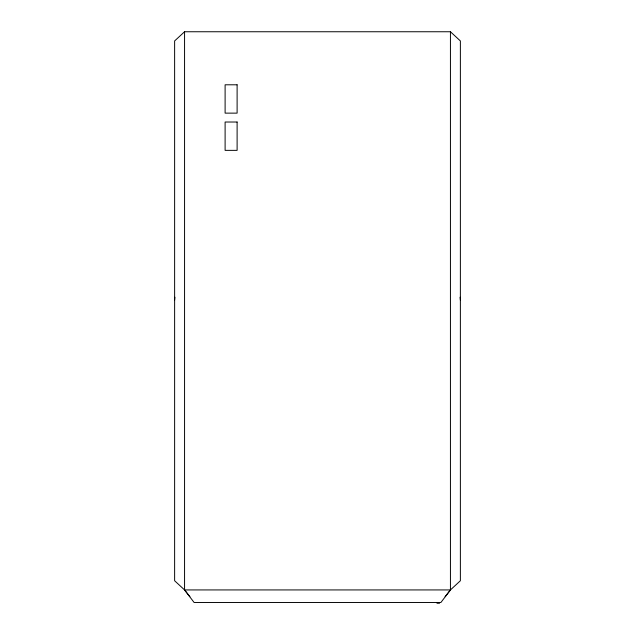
<?xml version="1.0" encoding="UTF-8"?>
<svg xmlns="http://www.w3.org/2000/svg" width="635" height="635" viewBox="0 0 635 635"><rect width="100%" height="100%" fill="white"/><g stroke="black" fill="none" stroke-linecap="round" stroke-linejoin="round"><path stroke-width="0.95" d="M174.625 300.18L174.903 297.228M450.437 31.75L450.437 589.931L440.904 602.48L194.096 602.48L184.563 589.931L174.625 580.747L174.625 40.934L184.563 31.75L450.437 31.75L460.375 40.934L460.375 580.747L450.437 589.931L445.095 596.709M184.563 31.75L184.563 589.931L450.437 589.931M184.563 589.931L189.905 596.709M460.097 297.228L460.375 300.18M439.491 602.48L439.491 603.25L437.007 603.25L437.007 602.48M237.109 84.796L225.108 84.796L225.108 113.133L237.109 113.133L237.109 84.796M237.109 122.023L225.108 122.023L225.108 150.36L237.109 150.36L237.109 122.023"/></g></svg>
